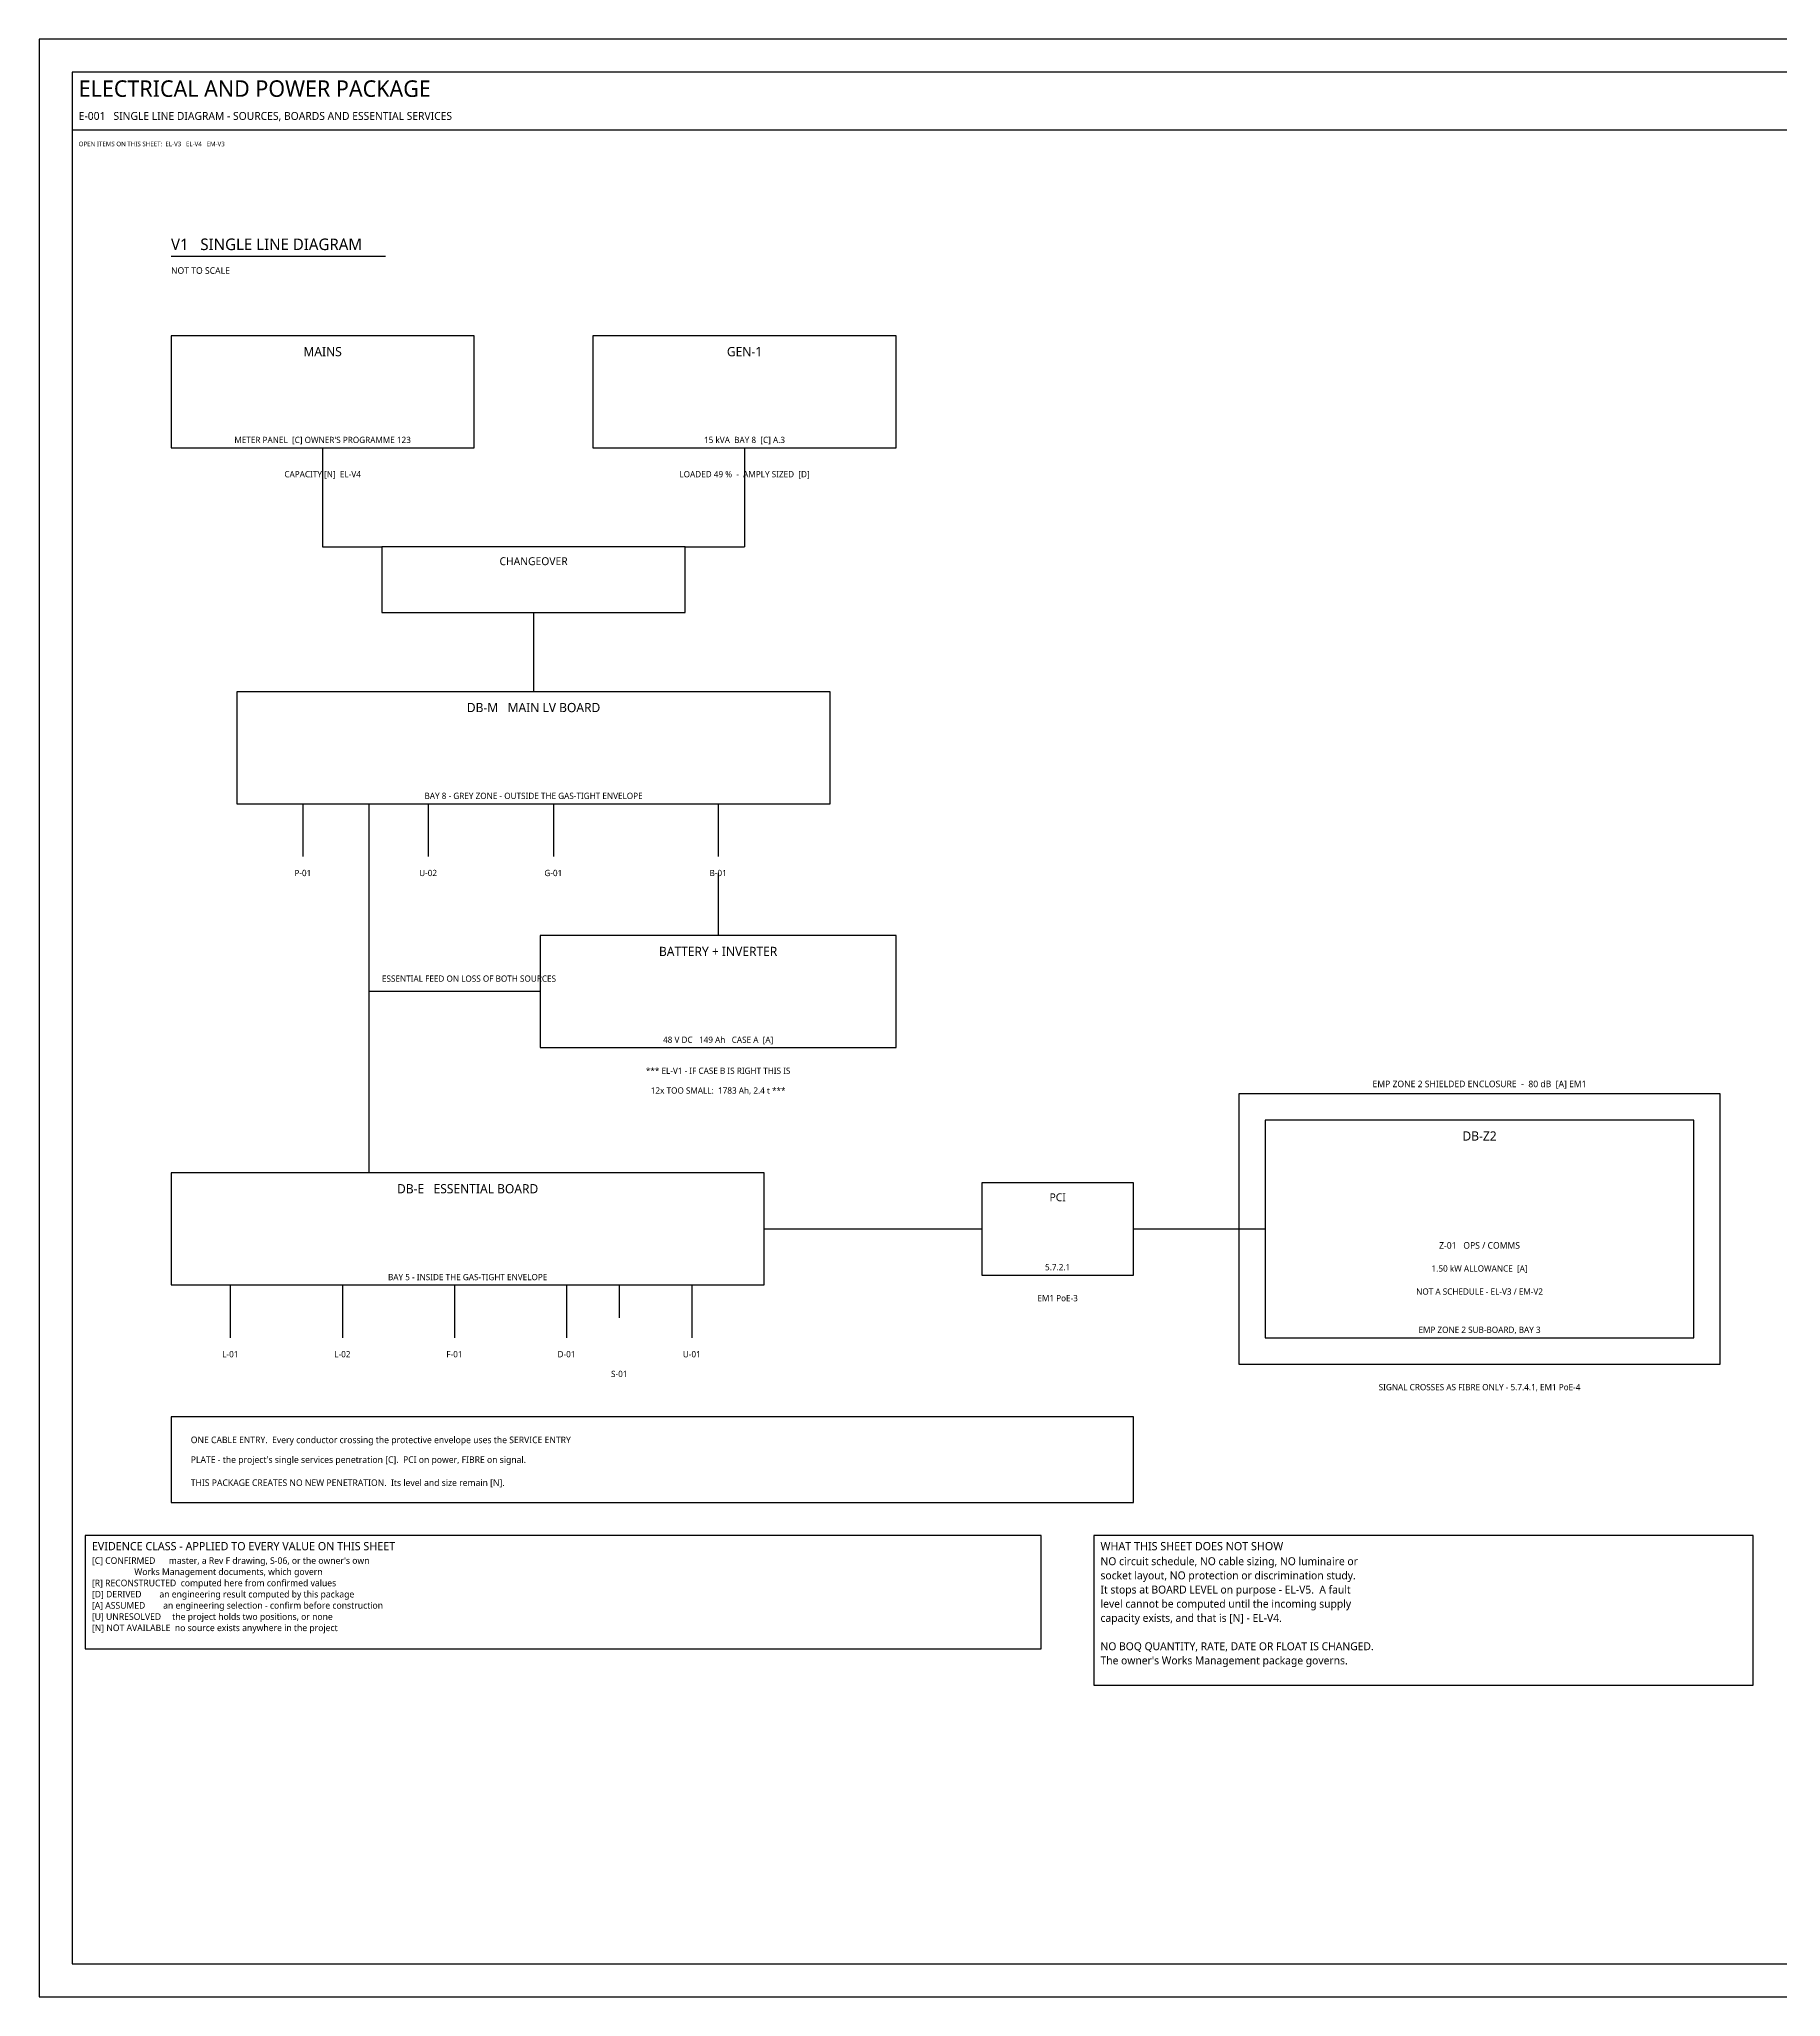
# Model space of a CAD drawing. Header units: millimetres. Extents: x 0 to 841, y 0 to 594.
# Drawn here: x 0 to 528, y 0 to 594 of the extents above; entities that cross this region are included whole.
import ezdxf
from ezdxf.enums import TextEntityAlignment as Align

# ---------------------------------------------------------------- set-up
doc = ezdxf.new("R2010")
doc.units = ezdxf.units.MM
for name, color, linetype in [('E-BOARD', 3, 'Continuous'), ('E-CABLE', 7, 'Continuous'), ('E-DC', 5, 'Continuous'), ('E-FLAGE', 1, 'Continuous'), ('E-LOAD', 4, 'Continuous'), ('E-PROT', 6, 'Continuous'), ('E-SOURCE', 2, 'Continuous'), ('M-FLAG', 1, 'Continuous'), ('M-TEXT', 7, 'Continuous'), ('M-TITLE', 7, 'Continuous'), ('S-NOTE', 7, 'Continuous'), ('S-TEXT', 7, 'Continuous'), ('S-TITLE', 7, 'Continuous')]:
    doc.layers.add(name, color=color, linetype=linetype)
doc.styles.add('OpenSans', font='OpenSans-Regular.ttf')

msp = doc.modelspace()

# ---------------------------------------------------------------- linework, layer by layer
at = {"layer": 'E-BOARD'}
for points in [[(60, 362), (240, 362), (240, 396), (60, 396)], [(372, 200), (502, 200), (502, 266), (372, 266)], [(40, 216), (220, 216), (220, 250), (40, 250)]]:
    msp.add_lwpolyline(points, close=True, dxfattribs=at)
at = {"layer": 'E-CABLE'}
for p, q in [((86, 470), (86, 440)), ((214, 470), (214, 440)), ((86, 440), (104, 440)), ((196, 440), (214, 440)), ((150, 420), (150, 396)), ((80, 362), (80, 346)), ((100, 362), (100, 250)), ((118, 362), (118, 346)), ((156, 362), (156, 346)), ((206, 362), (206, 346)), ((220, 233), (286, 233)), ((332, 233), (372, 233)), ((58, 216), (58, 200)), ((92, 216), (92, 200)), ((126, 216), (126, 200)), ((160, 216), (160, 200)), ((176, 216), (176, 206)), ((198, 216), (198, 200))]:
    msp.add_line(p, q, dxfattribs=at)
msp.add_lwpolyline([(40, 150), (332, 150), (332, 176), (40, 176)], close=True, dxfattribs=at)
at = {"layer": 'E-DC'}
for p, q in [((206, 341), (206, 322)), ((152, 305), (100, 305))]:
    msp.add_line(p, q, dxfattribs=at)
at = {"layer": 'E-PROT'}
for points in [[(104, 420), (196, 420), (196, 440), (104, 440)], [(364, 192), (510, 192), (510, 274), (364, 274)], [(286, 219), (332, 219), (332, 247), (286, 247)]]:
    msp.add_lwpolyline(points, close=True, dxfattribs=at)
at = {"layer": 'E-SOURCE'}
for points in [[(40, 470), (132, 470), (132, 504), (40, 504)], [(168, 470), (260, 470), (260, 504), (168, 504)], [(152, 288), (260, 288), (260, 322), (152, 322)]]:
    msp.add_lwpolyline(points, close=True, dxfattribs=at)
at = {"layer": 'M-TITLE'}
msp.add_line((10, 566.5), (831, 566.5), dxfattribs=at)
at = {"layer": 'S-TITLE'}
msp.add_line((40, 528.2), (105.049, 528.2), dxfattribs=at)
for points in [[(0, 0), (841, 0), (841, 594), (0, 594)], [(10, 10), (831, 10), (831, 584), (10, 584)], [(14, 105.575), (304, 105.575), (304, 140), (14, 140)], [(320, 94.575), (520, 94.575), (520, 140), (320, 140)]]:
    msp.add_lwpolyline(points, close=True, dxfattribs=at)

# ---------------------------------------------------------------- texts
at = {"layer": 'E-BOARD', "style": 'OpenSans'}
for s, p in [('DB-M   MAIN LV BOARD', (150, 391.2)), ('DB-Z2', (437, 261.2)), ('DB-E   ESSENTIAL BOARD', (130, 245.2))]:
    msp.add_text(s, height=2.8, dxfattribs=at).set_placement(p, align=Align.MIDDLE_CENTER)
at = {"layer": 'E-DC', "style": 'OpenSans'}
msp.add_text('ESSENTIAL FEED ON LOSS OF BOTH SOURCES', height=1.9, dxfattribs=at).set_placement((104, 308))
at = {"layer": 'E-FLAGE', "style": 'OpenSans'}
for s, p in [('*** EL-V1 - IF CASE B IS RIGHT THIS IS', (206, 281)), ('12x TOO SMALL:  1783 Ah, 2.4 t ***', (206, 275))]:
    msp.add_text(s, height=1.9, dxfattribs=at).set_placement(p, align=Align.MIDDLE_CENTER)
at = {"layer": 'E-LOAD', "style": 'OpenSans'}
for s, height, p in [('P-01', 1.9, (80, 341)), ('U-02', 1.9, (118, 341)), ('G-01', 1.9, (156, 341)), ('B-01', 1.9, (206, 341)), ('Z-01   OPS / COMMS', 2, (437, 228)), ('L-01', 1.9, (58, 195)), ('L-02', 1.9, (92, 195)), ('F-01', 1.9, (126, 195)), ('D-01', 1.9, (160, 195)), ('U-01', 1.9, (198, 195)), ('S-01', 1.9, (176, 189))]:
    msp.add_text(s, height=height, dxfattribs=at).set_placement(p, align=Align.MIDDLE_CENTER)
at = {"layer": 'E-PROT', "style": 'OpenSans'}
for s, height, p in [('CHANGEOVER', 2.4, (150, 435.6)), ('EMP ZONE 2 SHIELDED ENCLOSURE  -  80 dB  [A] EM1', 2, (437, 277)), ('PCI', 2.4, (309, 242.6))]:
    msp.add_text(s, height=height, dxfattribs=at).set_placement(p, align=Align.MIDDLE_CENTER)
at = {"layer": 'E-SOURCE', "style": 'OpenSans'}
for s, p in [('MAINS', (86, 499.2)), ('GEN-1', (214, 499.2)), ('BATTERY + INVERTER', (206, 317.2))]:
    msp.add_text(s, height=2.8, dxfattribs=at).set_placement(p, align=Align.MIDDLE_CENTER)
at = {"layer": 'M-FLAG', "style": 'OpenSans'}
for s, height, p in [('OPEN ITEMS ON THIS SHEET:  EL-V3   EL-V4   EM-V3', 1.4, (12, 561.5)), ('THIS PACKAGE CREATES NO NEW PENETRATION.  Its level and size remain [N].', 2, (46, 155))]:
    msp.add_text(s, height=height, dxfattribs=at).set_placement(p)
for s, p in [('CAPACITY [N]  EL-V4', (86, 462)), ('1.50 kW ALLOWANCE  [A]', (437, 221)), ('NOT A SCHEDULE - EL-V3 / EM-V2', (437, 214))]:
    msp.add_text(s, height=1.9, dxfattribs=at).set_placement(p, align=Align.MIDDLE_CENTER)
at = {"layer": 'M-TEXT', "style": 'OpenSans'}
for s, p in [("METER PANEL  [C] OWNER'S PROGRAMME 123", (86, 472.4)), ('15 kVA  BAY 8  [C] A.3', (214, 472.4)), ('LOADED 49 %  -  AMPLY SIZED  [D]', (214, 462)), ('BAY 8 - GREY ZONE - OUTSIDE THE GAS-TIGHT ENVELOPE', (150, 364.4)), ('48 V DC   149 Ah   CASE A  [A]', (206, 290.4)), ('5.7.2.1', (309, 221.4)), ('BAY 5 - INSIDE THE GAS-TIGHT ENVELOPE', (130, 218.4)), ('EM1 PoE-3', (309, 212)), ('EMP ZONE 2 SUB-BOARD, BAY 3', (437, 202.4)), ('SIGNAL CROSSES AS FIBRE ONLY - 5.7.4.1, EM1 PoE-4', (437, 185))]:
    msp.add_text(s, height=1.9, dxfattribs=at).set_placement(p, align=Align.MIDDLE_CENTER)
for s, p in [('ONE CABLE ENTRY.  Every conductor crossing the protective envelope uses the SERVICE ENTRY', (46, 168)), ("PLATE - the project's single services penetration [C].  PCI on power, FIBRE on signal.", (46, 162))]:
    msp.add_text(s, height=2, dxfattribs=at).set_placement(p)
at = {"layer": 'M-TITLE', "style": 'OpenSans'}
for s, height, p in [('ELECTRICAL AND POWER PACKAGE', 5, (12, 576.5)), ('E-001   SINGLE LINE DIAGRAM - SOURCES, BOARDS AND ESSENTIAL SERVICES', 2.4, (12, 569.5))]:
    msp.add_text(s, height=height, dxfattribs=at).set_placement(p)
at = {"layer": 'S-NOTE', "style": 'OpenSans'}
for s, height, p in [("[C] CONFIRMED      master, a Rev F drawing, S-06, or the owner's own", 2, (16, 131.375)), ('NO circuit schedule, NO cable sizing, NO luminaire or', 2.4, (322, 130.975)), ('[R] RECONSTRUCTED  computed here from confirmed values', 2, (16, 124.575)), ('                   Works Management documents, which govern', 2, (16, 127.975)), ('It stops at BOARD LEVEL on purpose - EL-V5.  A fault', 2.4, (322, 122.375)), ('socket layout, NO protection or discrimination study.', 2.4, (322, 126.675)), ('[D] DERIVED        an engineering result computed by this package', 2, (16, 121.175)), ('[A] ASSUMED        an engineering selection - confirm before construction', 2, (16, 117.775)), ('level cannot be computed until the incoming supply', 2.4, (322, 118.075)), ('[U] UNRESOLVED     the project holds two positions, or none', 2, (16, 114.375)), ('[N] NOT AVAILABLE  no source exists anywhere in the project', 2, (16, 110.975)), ('capacity exists, and that is [N] - EL-V4.', 2.4, (322, 113.775)), ('NO BOQ QUANTITY, RATE, DATE OR FLOAT IS CHANGED.', 2.4, (322, 105.175)), ("The owner's Works Management package governs.", 2.4, (322, 100.875))]:
    msp.add_text(s, height=height, dxfattribs=at).set_placement(p)
at = {"layer": 'S-TEXT', "style": 'OpenSans'}
msp.add_text('NOT TO SCALE', height=2, dxfattribs=at).set_placement((40, 522.8))
at = {"layer": 'S-TITLE', "style": 'OpenSans'}
for s, height, p in [('V1   SINGLE LINE DIAGRAM', 3.5, (40, 530)), ('EVIDENCE CLASS - APPLIED TO EVERY VALUE ON THIS SHEET', 2.5, (16, 135.5)), ('WHAT THIS SHEET DOES NOT SHOW', 2.5, (322, 135.5))]:
    msp.add_text(s, height=height, dxfattribs=at).set_placement(p)

doc.saveas('drawing.dxf')
